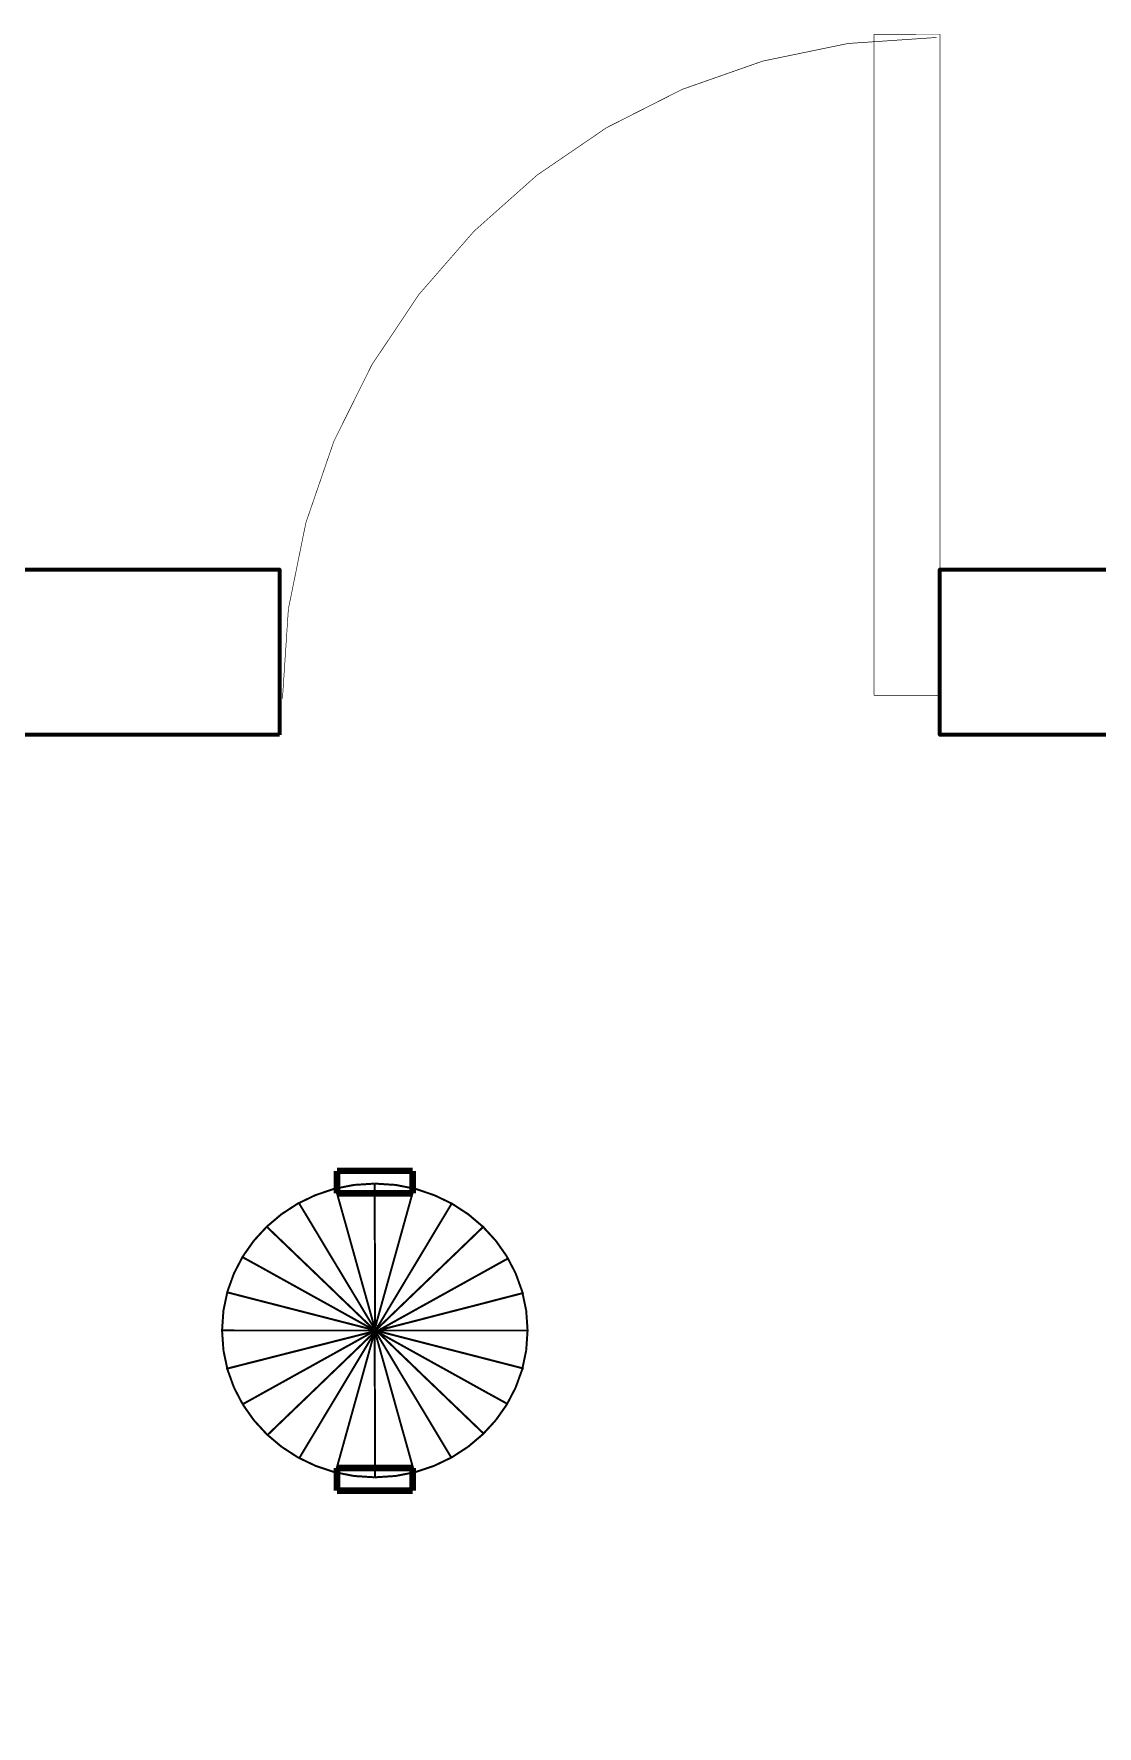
# Model space of a CAD drawing. Header units: metres. Extents: x -4.57 to 2.82, y -8.31 to 0.16.
# Drawn here: x -1.007 to 0.602, y -2.397 to 0.162 of the extents above; entities that cross this region are included whole.
import ezdxf

# ---------------------------------------------------------------- set-up
doc = ezdxf.new("R2010")
doc.units = ezdxf.units.M
doc.header["$LTSCALE"] = 10
doc.layers.get('0').update_dxf_attribs({"linetype": 'CONTINUOUS', "lineweight": 100})
for name, color, linetype, lineweight in [('doors', 1, 'CONTINUOUS', 100), ('furniture', 4, 'CONTINUOUS', 100), ('walls', 8, 'CONTINUOUS', 100)]:
    doc.layers.add(name, color=color, linetype=linetype, lineweight=lineweight)

# ---------------------------------------------------------------- blocks, each defined once
blk = doc.blocks.new('W-0-0')
at = {"color": 0, "const_width": 1}
for points in [[(408.3, 1000), (400, 1000)], [(400, 1000), (400, 916.7)], [(416.7, 1000), (408.3, 1000)], [(425, 1000), (416.7, 1000)], [(433.3, 1000), (425, 1000)], [(441.7, 1000), (433.3, 1000)], [(450, 1000), (441.7, 1000)], [(458.3, 1000), (450, 1000)], [(466.7, 1000), (458.3, 1000)], [(475, 1000), (466.7, 1000)], [(483.3, 1000), (475, 1000)], [(491.7, 1000), (483.3, 1000)], [(500, 1000), (491.7, 1000)], [(500, 916.7), (500, 1000)], [(360.7, 985.9), (231.8, 959.3)], [(495, 995), (360.7, 985.9)], [(495, 995), (495, 995)], [(231.8, 959.3), (109.6, 916.4)], [(109.6, 916.4), (-4.7, 858.5)], [(400, 916.7), (400, 833.3)], [(500, 833.3), (500, 916.7)], [(-4.7, 858.5), (-110, 786.6)], [(400, 833.3), (400, 750)], [(500, 750), (500, 833.3)], [(-110, 786.6), (-205, 702.1)], [(400, 750), (400, 666.7)], [(500, 666.7), (500, 750)], [(-205, 702.1), (-288.7, 606.1)], [(400, 666.7), (400, 583.3)], [(500, 583.3), (500, 666.7)], [(-288.7, 606.1), (-359.8, 499.7)], [(400, 583.3), (400, 500)], [(500, 500), (500, 583.3)], [(-359.8, 499.7), (-417.2, 384.2)], [(400, 500), (400, 416.7)], [(500, 416.7), (500, 500)], [(400, 416.7), (400, 333.3)], [(500, 333.3), (500, 416.7)], [(-417.2, 384.2), (-459.6, 260.8)], [(400, 333.3), (400, 250)], [(500, 250), (500, 333.3)], [(-459.6, 260.8), (-486, 130.7)], [(400, 250), (400, 166.7)], [(500, 166.7), (500, 250)], [(400, 166.7), (400, 83.3)], [(500, 83.3), (500, 166.7)], [(-486, 130.7), (-495, -5)], [(400, 83.3), (400, 0)], [(500, 0), (500, 83.3)], [(400, 0), (408.3, 0)], [(408.3, 0), (416.7, 0)], [(416.7, 0), (425, 0)], [(425, 0), (433.3, 0)], [(433.3, 0), (441.7, 0)], [(441.7, 0), (450, 0)], [(450, 0), (458.3, 0)], [(458.3, 0), (466.7, 0)], [(466.7, 0), (475, 0)], [(475, 0), (483.3, 0)], [(483.3, 0), (491.7, 0)], [(491.7, 0), (500, 0)], [(500, 0), (500, 0)], [(500, 0), (500, 0)], [(500, 0), (500, 0)]]:
    blk.add_lwpolyline(points, dxfattribs=at)
blk = doc.blocks.new('F-0-14')
at = {"color": 0}
for points, const_width in [([(-29.8, 228.2), (0.3, 230.3)], 3), ([(0.3, 230.3), (30.5, 228.2)], 3), ([(0.4, 230.3), (0.4, 230.3)], 3), ([(0.4, 230.3), (0.4, 211)], 3), ([(-111.8, 198.8), (-86.1, 212.2)], 3), ([(-86.1, 212.2), (-58.7, 222.1)], 3), ([(-58.7, 222.1), (-29.8, 228.2)], 3), ([(-56.5, 224.5), (-56.5, 224.5)], 3), ([(-56.5, 224.5), (-51.7, 205.8)], 3), ([(-51.7, 205.8), (-46.9, 187.1)], 3), ([(0.4, 211), (0.4, 191.6)], 3), ([(30.5, 228.2), (59.4, 222.1)], 3), ([(53.2, 205.8), (48.4, 187.1)], 3), ([(58, 224.5), (53.2, 205.8)], 3), ([(58, 224.5), (58, 224.5)], 3), ([(59.4, 222.1), (86.8, 212.2)], 3), ([(86.8, 212.2), (112.5, 198.8)], 3), ([(-156.7, 162.6), (-135.4, 182.2)], 3), ([(-135.4, 182.2), (-111.8, 198.8)], 3), ([(-108.4, 200.3), (-108.4, 200.3)], 3), ([(-108.4, 200.3), (-99.1, 183.5)], 3), ([(-99.1, 183.5), (-89.8, 166.8)], 3), ([(-46.9, 187.1), (-42, 168.4)], 3), ([(0.4, 191.6), (0.4, 172.3)], 3), ([(48.4, 187.1), (43.6, 168.5)], 3), ([(102.5, 183.6), (93.3, 166.8)], 3), ([(111.8, 200.4), (102.5, 183.6)], 3), ([(111.8, 200.4), (111.8, 200.4)], 3), ([(112.5, 198.8), (136.1, 182.2)], 3), ([(136.1, 182.2), (157.4, 162.6)], 3), ([(-175.5, 140.4), (-156.7, 162.6)], 3), ([(-144.4, 150.7), (-157.5, 164.3)], 3), ([(-89.8, 166.8), (-80.5, 150)], 3), ([(-42, 168.4), (-37.2, 149.8)], 3), ([(0.4, 172.3), (0.4, 152.9)], 3), ([(0.4, 152.9), (0.4, 133.6)], 3), ([(43.6, 168.5), (38.8, 149.8)], 3), ([(93.3, 166.8), (84, 150.1)], 3), ([(143.9, 150.8), (157.1, 164.5)], 3), ([(157.4, 162.6), (176.2, 140.4)], 3), ([(-191.5, 115.8), (-175.5, 140.4)], 3), ([(-131.2, 137), (-144.4, 150.7)], 3), ([(-118, 123.3), (-131.2, 137)], 3), ([(-80.5, 150), (-71.2, 133.3)], 3), ([(-71.2, 133.3), (-61.9, 116.5)], 3), ([(-37.2, 149.8), (-32.4, 131.1)], 3), ([(-32.4, 131.1), (-27.6, 112.4)], 3), ([(0.4, 133.6), (0.4, 114.2)], 3), ([(34, 131.1), (29.2, 112.4)], 3), ([(38.8, 149.8), (34, 131.1)], 3), ([(74.7, 133.3), (65.4, 116.6)], 3), ([(84, 150.1), (74.7, 133.3)], 3), ([(117.6, 123.4), (130.8, 137.1)], 3), ([(130.8, 137.1), (143.9, 150.8)], 3), ([(176.2, 140.4), (192.2, 115.8)], 3), ([(-204.3, 89.1), (-191.5, 115.8)], 3), ([(-192.9, 116.2), (-192.9, 116.2)], 3), ([(-192.9, 116.2), (-176.8, 106.6)], 3), ([(-176.8, 106.6), (-160.7, 96.9)], 3), ([(-104.9, 109.6), (-118, 123.3)], 3), ([(-91.7, 95.9), (-104.9, 109.6)], 3), ([(-61.9, 116.5), (-52.6, 99.7)], 3), ([(-27.6, 112.4), (-22.8, 93.7)], 3), ([(0.4, 114.2), (0.4, 94.9)], 3), ([(29.2, 112.4), (24.4, 93.7)], 3), ([(65.4, 116.6), (56.1, 99.8)], 3), ([(91.3, 96), (104.5, 109.7)], 3), ([(104.5, 109.7), (117.6, 123.4)], 3), ([(177.4, 105.7), (161.3, 96)], 3), ([(193.5, 115.4), (177.4, 105.7)], 3), ([(192.2, 115.8), (205, 89.1)], 3), ([(193.5, 115.4), (193.5, 115.4)], 3), ([(-213.9, 60.6), (-204.3, 89.1)], 3), ([(-160.7, 96.9), (-144.6, 87.2)], 3), ([(-144.6, 87.2), (-128.5, 77.6)], 3), ([(-128.5, 77.6), (-112.4, 67.9)], 3), ([(-78.6, 82.3), (-91.7, 95.9)], 3), ([(-65.4, 68.6), (-78.6, 82.3)], 3), ([(-52.6, 99.7), (-43.3, 83)], 3), ([(-43.3, 83), (-34, 66.2)], 3), ([(-22.8, 93.7), (-17.9, 75)], 3), ([(0.4, 94.9), (0.4, 75.5)], 3), ([(0.4, 75.5), (0.4, 56.2)], 3), ([(24.4, 93.7), (19.6, 75)], 3), ([(46.8, 83), (37.5, 66.3)], 3), ([(56.1, 99.8), (46.8, 83)], 3), ([(65.1, 68.6), (78.2, 82.3)], 3), ([(78.2, 82.3), (91.3, 96)], 3), ([(129.1, 76.7), (113, 67)], 3), ([(145.2, 86.4), (129.1, 76.7)], 3), ([(161.3, 96), (145.2, 86.4)], 3), ([(205, 89.1), (214.6, 60.6)], 3), ([(-241.1, 56.5), (-241.1, 56.5)], 10), ([(-241.1, 56.5), (-238.3, 56.5)], 10), ([(-241.1, 47), (-241.1, 56.5)], 10), ([(-241.1, 56.5), (-241.1, 56.5)], 10), ([(-241.1, 56.5), (-241.1, 56.5)], 10), ([(-241.1, 37.4), (-241.1, 47)], 10), ([(-238.3, 56.5), (-235.4, 56.5)], 10), ([(-235.4, 56.5), (-232.6, 56.5)], 10), ([(-232.6, 56.5), (-229.7, 56.5)], 10), ([(-229.7, 56.5), (-226.9, 56.5)], 10), ([(-226.9, 56.5), (-224, 56.5)], 10), ([(-224, 56.5), (-221.2, 56.5)], 10), ([(-221.2, 56.5), (-218.3, 56.5)], 10), ([(-218.3, 56.5), (-215.5, 56.5)], 10), ([(-219.8, 30.5), (-213.9, 60.6)], 3), ([(-215.5, 56.5), (-212.6, 56.5)], 10), ([(-212.6, 56.5), (-209.8, 56.5)], 10), ([(-214.2, 58.1), (-214.2, 58.1)], 3), ([(-214.2, 58.1), (-196.3, 53.1)], 3), ([(-209.8, 56.5), (-206.9, 56.5)], 10), ([(-206.9, 56.5), (-206.9, 47)], 10), ([(-206.9, 47), (-206.9, 37.4)], 10), ([(-196.3, 53.1), (-178.3, 48.1)], 3), ([(-112.4, 67.9), (-96.3, 58.2)], 3), ([(-96.3, 58.2), (-80.2, 48.5)], 3), ([(-52.3, 54.9), (-65.4, 68.6)], 3), ([(-39.1, 41.2), (-52.3, 54.9)], 3), ([(-34, 66.2), (-24.7, 49.5)], 3), ([(-17.9, 75), (-13.1, 56.3)], 3), ([(-13.1, 56.3), (-8.3, 37.6)], 3), ([(0.4, 56.2), (0.4, 36.8)], 3), ([(14.8, 56.3), (10, 37.6)], 3), ([(19.6, 75), (14.8, 56.3)], 3), ([(37.5, 66.3), (28.2, 49.5)], 3), ([(38.8, 41.3), (51.9, 55)], 3), ([(51.9, 55), (65.1, 68.6)], 3), ([(96.9, 57.3), (80.8, 47.6)], 3), ([(113, 67), (96.9, 57.3)], 3), ([(198.9, 54.4), (180.9, 49.4)], 3), ([(216.9, 59.4), (198.9, 54.4)], 3), ([(208.5, 56.5), (208.5, 56.5)], 10), ([(208.5, 56.5), (211.4, 56.5)], 10), ([(208.5, 47), (208.5, 56.5)], 10), ([(208.5, 56.5), (208.5, 56.5)], 10), ([(208.5, 56.5), (208.5, 56.5)], 10), ([(208.5, 37.4), (208.5, 47)], 10), ([(211.4, 56.5), (214.2, 56.5)], 10), ([(214.2, 56.5), (217.1, 56.5)], 10), ([(217.1, 56.5), (219.9, 56.5)], 10), ([(214.6, 60.6), (220.5, 30.5)], 3), ([(219.9, 56.5), (222.8, 56.5)], 10), ([(216.9, 59.4), (216.9, 59.4)], 3), ([(222.8, 56.5), (225.6, 56.5)], 10), ([(225.6, 56.5), (228.5, 56.5)], 10), ([(228.5, 56.5), (231.3, 56.5)], 10), ([(231.3, 56.5), (234.2, 56.5)], 10), ([(234.2, 56.5), (237, 56.5)], 10), ([(237, 56.5), (239.9, 56.5)], 10), ([(239.9, 56.5), (242.7, 56.5)], 10), ([(242.7, 56.5), (242.7, 47)], 10), ([(242.7, 47), (242.7, 37.4)], 10), ([(-241.1, 27.8), (-241.1, 37.4)], 10), ([(-241.1, 18.3), (-241.1, 27.8)], 10), ([(-221.8, -0.8), (-219.8, 30.5)], 3), ([(-206.9, 37.4), (-206.9, 27.8)], 10), ([(-206.9, 27.8), (-206.9, 18.3)], 10), ([(-178.3, 48.1), (-160.3, 43.1)], 3), ([(-160.3, 43.1), (-142.4, 38.1)], 3), ([(-142.4, 38.1), (-124.4, 33.1)], 3), ([(-124.4, 33.1), (-106.4, 28.1)], 3), ([(-106.4, 28.1), (-88.5, 23.1)], 3), ([(-80.2, 48.5), (-64.1, 38.9)], 3), ([(-64.1, 38.9), (-48, 29.2)], 3), ([(-48, 29.2), (-31.9, 19.5)], 3), ([(-26, 27.6), (-39.1, 41.2)], 3), ([(-12.8, 13.9), (-26, 27.6)], 3), ([(-24.7, 49.5), (-15.4, 32.7)], 3), ([(-15.4, 32.7), (-6, 16)], 3), ([(-8.3, 37.6), (-3.5, 18.9)], 3), ([(0.4, 36.8), (0.4, 17.5)], 3), ([(10, 37.6), (5.2, 18.9)], 3), ([(18.9, 32.7), (9.6, 16)], 3), ([(12.5, 13.9), (25.6, 27.6)], 3), ([(28.2, 49.5), (18.9, 32.7)], 3), ([(25.6, 27.6), (38.8, 41.3)], 3), ([(48.6, 28.3), (32.5, 18.6)], 3), ([(64.7, 37.9), (48.6, 28.3)], 3), ([(80.8, 47.6), (64.7, 37.9)], 3), ([(91.1, 24.3), (73.2, 19.3)], 3), ([(109.1, 29.3), (91.1, 24.3)], 3), ([(127.1, 34.3), (109.1, 29.3)], 3), ([(145, 39.3), (127.1, 34.3)], 3), ([(163, 44.4), (145, 39.3)], 3), ([(180.9, 49.4), (163, 44.4)], 3), ([(208.5, 27.8), (208.5, 37.4)], 10), ([(208.5, 18.3), (208.5, 27.8)], 10), ([(220.5, 30.5), (222.5, -0.8)], 3), ([(242.7, 37.4), (242.7, 27.8)], 10), ([(242.7, 27.8), (242.7, 18.3)], 10), ([(-241.1, 8.7), (-241.1, 18.3)], 10), ([(-241.1, -0.8), (-241.1, 8.7)], 10), ([(-241.1, -10.4), (-241.1, -0.8)], 10), ([(-219.8, -32.2), (-221.8, -0.8)], 3), ([(-203.2, -0.9), (-221.8, -0.9)], 3), ([(-206.9, 18.3), (-206.9, 8.7)], 10), ([(-206.9, 8.7), (-206.9, -0.8)], 10), ([(-206.9, -0.8), (-206.9, -10.4)], 10), ([(-184.6, -0.9), (-203.2, -0.9)], 3), ([(-166, -0.9), (-184.6, -0.9)], 3), ([(-147.4, -0.9), (-166, -0.9)], 3), ([(-128.8, -0.8), (-147.4, -0.9)], 3), ([(-110.2, -0.8), (-128.8, -0.8)], 3), ([(-91.6, -0.8), (-110.2, -0.8)], 3), ([(-73, -0.8), (-91.6, -0.8)], 3), ([(-88.5, 23.1), (-70.5, 18.1)], 3), ([(-54.4, -0.8), (-73, -0.8)], 3), ([(-70.5, 18.1), (-52.5, 13.1)], 3), ([(-35.8, -0.8), (-54.4, -0.8)], 3), ([(-52.5, 13.1), (-34.6, 8.1)], 3), ([(-17.3, -0.8), (-35.8, -0.8)], 3), ([(-34.6, 8.1), (-16.6, 3.1)], 3), ([(-31.9, 19.5), (-15.8, 9.9)], 3), ([(1.3, -0.8), (-17.3, -0.8)], 3), ([(-16.6, 3.1), (1.3, -1.9)], 3), ([(1.3, 0.2), (-16.6, -4.8)], 3), ([(-15.8, 9.9), (0.3, 0.2)], 3), ([(0.3, 0.2), (-15.8, -9.5)], 3), ([(0.3, 0.2), (-12.8, 13.9)], 3), ([(-11.8, -13.5), (1.3, 0.2)], 3), ([(0.3, -0.8), (-8.9, -17.6)], 3), ([(-7.9, 0), (-7.8, 1)], 1), ([(-7.8, -1), (-7.9, 0)], 1), ([(-7.8, 1), (-7.6, 2)], 1), ([(-7.6, 2), (-7.3, 3)], 1), ([(-7.3, 3), (-6.9, 3.9)], 1), ([(-6, 16), (3.3, -0.8)], 3), ([(-6.9, 3.9), (-6.3, 4.7)], 1), ([(-6.3, 4.7), (-5.7, 5.4)], 1), ([(-5.7, 5.4), (-5, 6.1)], 1), ([(0.3, 0.2), (-4.5, -18.5)], 3), ([(-5, 6.1), (-4.2, 6.7)], 1), ([(-3.5, 18.9), (1.3, 0.2)], 3), ([(-4.2, 6.7), (-3.3, 7.1)], 1), ([(-3.3, 7.1), (-2.4, 7.4)], 1), ([(-2.4, 7.4), (-1.5, 7.6)], 1), ([(-0.7, 0.2), (12.5, 13.9)], 3), ([(-0.7, 0.2), (-0.7, 0.2)], 3), ([(17.9, -0.9), (-0.7, -0.9)], 3), ([(-1.5, 7.6), (-0.5, 7.7)], 1), ([(5.2, 18.9), (0.3, 0.2)], 3), ([(0.4, 17.5), (0.3, -1.9)], 3), ([(9.6, 16), (0.3, -0.8)], 3), ([(16.4, 8.9), (0.3, -0.8)], 3), ([(0.3, 0.2), (0.3, 0.2)], 3), ([(0.3, 0.2), (0.3, 0.2)], 3), ([(0.3, 0.2), (9.6, -16.6)], 3), ([(0.3, 0.2), (0.3, 0.2)], 3), ([(0.3, 0.2), (0.3, 0.2)], 3), ([(0.3, -0.8), (0.3, -0.8)], 3), ([(0.4, 0.2), (0.4, 0.2)], 3), ([(0.4, 0.2), (0.4, -19.2)], 3), ([(-0.5, 7.7), (0.5, 7.6)], 1), ([(19.3, 4.2), (1.3, -0.8)], 3), ([(14.5, -13.5), (1.3, 0.2)], 3), ([(1.3, 0.2), (1.3, 0.2)], 3), ([(1.3, 0.2), (17.5, -9.5)], 3), ([(1.3, 0.2), (1.3, 0.2)], 3), ([(1.3, -0.8), (1.3, -0.8)], 3), ([(1.3, -0.8), (1.3, -0.8)], 3), ([(1.3, -0.8), (19.3, -5.8)], 3), ([(1.3, -0.8), (1.3, -0.8)], 3), ([(1.3, -0.8), (6.1, -19.5)], 3), ([(0.5, 7.6), (1.5, 7.4)], 1), ([(1.5, 7.4), (2.4, 7.1)], 1), ([(2.4, 7.1), (3.3, 6.7)], 1), ([(3.3, 6.7), (4.1, 6.1)], 1), ([(4.1, 6.1), (4.8, 5.4)], 1), ([(4.8, 5.4), (5.4, 4.7)], 1), ([(5.4, 4.7), (5.9, 3.9)], 1), ([(5.9, 3.9), (6.4, 3)], 1), ([(6.4, 3), (6.7, 2)], 1), ([(6.7, 2), (6.9, 1)], 1), ([(6.9, 1), (6.9, 0)], 1), ([(6.9, 0), (6.9, -1)], 1), ([(32.5, 18.6), (16.4, 8.9)], 3), ([(36.5, -0.9), (17.9, -0.9)], 3), ([(37.3, 9.2), (19.3, 4.2)], 3), ([(55.1, -0.9), (36.5, -0.9)], 3), ([(55.2, 14.3), (37.3, 9.2)], 3), ([(73.7, -0.9), (55.1, -0.9)], 3), ([(73.2, 19.3), (55.2, 14.3)], 3), ([(92.3, -0.8), (73.7, -0.9)], 3), ([(110.9, -0.8), (92.3, -0.8)], 3), ([(129.5, -0.8), (110.9, -0.8)], 3), ([(148.1, -0.8), (129.5, -0.8)], 3), ([(166.7, -0.8), (148.1, -0.8)], 3), ([(185.3, -0.8), (166.7, -0.8)], 3), ([(203.9, -0.8), (185.3, -0.8)], 3), ([(222.5, -0.8), (203.9, -0.8)], 3), ([(208.5, 8.7), (208.5, 18.3)], 10), ([(208.5, -0.8), (208.5, 8.7)], 10), ([(208.5, -10.4), (208.5, -0.8)], 10), ([(222.5, -0.8), (220.5, -32.2)], 3), ([(222.5, -0.8), (222.5, -0.8)], 3), ([(242.7, 18.3), (242.7, 8.7)], 10), ([(242.7, 8.7), (242.7, -0.8)], 10), ([(242.7, -0.8), (242.7, -10.4)], 10), ([(-241.1, -20), (-241.1, -10.4)], 10), ([(-241.1, -29.5), (-241.1, -20)], 10), ([(-241.1, -39.1), (-241.1, -29.5)], 10), ([(-206.9, -10.4), (-206.9, -20)], 10), ([(-206.9, -20), (-206.9, -29.5)], 10), ([(-206.9, -29.5), (-206.9, -39.1)], 10), ([(-88.5, -24.9), (-106.4, -29.9)], 3), ([(-70.5, -19.9), (-88.5, -24.9)], 3), ([(-52.5, -14.8), (-70.5, -19.9)], 3), ([(-34.6, -9.8), (-52.5, -14.8)], 3), ([(-31.9, -19.2), (-48, -28.8)], 3), ([(-16.6, -4.8), (-34.6, -9.8)], 3), ([(-15.8, -9.5), (-31.9, -19.2)], 3), ([(-24.9, -27.2), (-11.8, -13.5)], 3), ([(-8.9, -17.6), (-18.2, -34.3)], 3), ([(-4.5, -18.5), (-9.3, -37.2)], 3), ([(-7.6, -2), (-7.8, -1)], 1), ([(-7.3, -3), (-7.6, -2)], 1), ([(-6.9, -3.9), (-7.3, -3)], 1), ([(-6.3, -4.7), (-6.9, -3.9)], 1), ([(-5.7, -5.4), (-6.3, -4.7)], 1), ([(-5, -6.1), (-5.7, -5.4)], 1), ([(-4.2, -6.7), (-5, -6.1)], 1), ([(-3.3, -7.1), (-4.2, -6.7)], 1), ([(-2.4, -7.4), (-3.3, -7.1)], 1), ([(-1.5, -7.6), (-2.4, -7.4)], 1), ([(-0.5, -7.7), (-1.5, -7.6)], 1), ([(0.4, -19.2), (0.4, -38.5)], 3), ([(0.5, -7.6), (-0.5, -7.7)], 1), ([(-0.5, -7.7), (-0.5, -7.7)], 1), ([(-0.5, -7.7), (-0.5, -7.7)], 1), ([(-0.5, -7.7), (-0.5, -7.7)], 1), ([(-0.5, -7.7), (-0.5, -7.7)], 1), ([(-0.5, -7.7), (-0.5, -7.7)], 1), ([(-0.5, -7.7), (-0.5, -7.7)], 1), ([(-0.5, -7.7), (-0.5, -7.7)], 1), ([(-0.5, -7.7), (-0.5, -7.7)], 1), ([(-0.5, -7.7), (-0.5, -7.7)], 1), ([(-0.5, -7.7), (-0.5, -7.7)], 1), ([(-0.5, -7.7), (-0.5, -7.7)], 1), ([(-0.5, -7.7), (-0.5, -7.7)], 1), ([(-0.5, -7.7), (-0.5, -7.7)], 1), ([(-0.5, -7.7), (-0.5, -7.7)], 1), ([(-0.5, -7.7), (-0.5, -7.7)], 1), ([(1.5, -7.4), (0.5, -7.6)], 1), ([(2.4, -7.1), (1.5, -7.4)], 1), ([(3.3, -6.7), (2.4, -7.1)], 1), ([(4.1, -6.1), (3.3, -6.7)], 1), ([(4.8, -5.4), (4.1, -6.1)], 1), ([(5.4, -4.7), (4.8, -5.4)], 1), ([(6.1, -19.5), (10.9, -38.3)], 3), ([(5.9, -3.9), (5.4, -4.7)], 1), ([(6.4, -3), (5.9, -3.9)], 1), ([(6.7, -2), (6.4, -3)], 1), ([(6.9, -1), (6.7, -2)], 1), ([(9.6, -16.6), (19, -33.3)], 3), ([(27.7, -27.2), (14.5, -13.5)], 3), ([(17.5, -9.5), (33.6, -19.1)], 3), ([(19.3, -5.8), (37.3, -10.8)], 3), ([(33.6, -19.1), (49.7, -28.8)], 3), ([(37.3, -10.8), (55.2, -15.8)], 3), ([(55.2, -15.8), (73.2, -20.8)], 3), ([(73.2, -20.8), (91.2, -25.8)], 3), ([(91.2, -25.8), (109.1, -30.8)], 3), ([(208.5, -20), (208.5, -10.4)], 10), ([(208.5, -29.5), (208.5, -20)], 10), ([(208.5, -39.1), (208.5, -29.5)], 10), ([(242.7, -10.4), (242.7, -20)], 10), ([(242.7, -20), (242.7, -29.5)], 10), ([(242.7, -29.5), (242.7, -39.1)], 10), ([(-241.1, -48.6), (-241.1, -39.1)], 10), ([(-241.1, -58.2), (-241.1, -48.6)], 10), ([(-213.9, -62.3), (-219.8, -32.2)], 3), ([(-206.9, -39.1), (-206.9, -48.6)], 10), ([(-206.9, -48.6), (-206.9, -58.2)], 10), ([(-178.3, -50), (-196.2, -55)], 3), ([(-160.3, -44.9), (-178.3, -50)], 3), ([(-142.3, -39.9), (-160.3, -44.9)], 3), ([(-124.4, -34.9), (-142.3, -39.9)], 3), ([(-106.4, -29.9), (-124.4, -34.9)], 3), ([(-80.2, -48.2), (-96.3, -57.9)], 3), ([(-64.1, -38.5), (-80.2, -48.2)], 3), ([(-48, -28.8), (-64.1, -38.5)], 3), ([(-51.2, -54.6), (-38.1, -40.9)], 3), ([(-38.1, -40.9), (-24.9, -27.2)], 3), ([(-27.5, -51.1), (-36.8, -67.8)], 3), ([(-18.2, -34.3), (-27.5, -51.1)], 3), ([(-9.3, -37.2), (-14.1, -55.9)], 3), ([(0.4, -38.5), (0.4, -57.9)], 3), ([(10.9, -38.3), (15.6, -57.1)], 3), ([(19, -33.3), (28.3, -50.1)], 3), ([(40.8, -40.8), (27.7, -27.2)], 3), ([(28.3, -50.1), (37.6, -66.8)], 3), ([(54, -54.5), (40.8, -40.8)], 3), ([(49.7, -28.8), (65.8, -38.5)], 3), ([(65.8, -38.5), (81.9, -48.1)], 3), ([(81.9, -48.1), (98, -57.8)], 3), ([(109.1, -30.8), (127.1, -35.8)], 3), ([(127.1, -35.8), (145.1, -40.8)], 3), ([(145.1, -40.8), (163, -45.8)], 3), ([(163, -45.8), (181, -50.8)], 3), ([(181, -50.8), (198.9, -55.8)], 3), ([(208.5, -48.6), (208.5, -39.1)], 10), ([(208.5, -58.2), (208.5, -48.6)], 10), ([(220.5, -32.2), (214.6, -62.3)], 3), ([(242.7, -39.1), (242.7, -48.6)], 10), ([(242.7, -48.6), (242.7, -58.2)], 10), ([(-238.3, -58.2), (-241.1, -58.2)], 10), ([(-235.4, -58.2), (-238.3, -58.2)], 10), ([(-232.6, -58.2), (-235.4, -58.2)], 10), ([(-229.7, -58.2), (-232.6, -58.2)], 10), ([(-226.9, -58.2), (-229.7, -58.2)], 10), ([(-224, -58.2), (-226.9, -58.2)], 10), ([(-221.2, -58.2), (-224, -58.2)], 10), ([(-218.3, -58.2), (-221.2, -58.2)], 10), ([(-215.5, -58.2), (-218.3, -58.2)], 10), ([(-212.6, -58.2), (-215.5, -58.2)], 10), ([(-209.8, -58.2), (-212.6, -58.2)], 10), ([(-196.2, -55), (-214.2, -60)], 3), ([(-204.3, -90.8), (-213.9, -62.3)], 3), ([(-206.9, -58.2), (-209.8, -58.2)], 10), ([(-128.5, -77.3), (-144.6, -86.9)], 3), ([(-112.4, -67.6), (-128.5, -77.3)], 3), ([(-96.3, -57.9), (-112.4, -67.6)], 3), ([(-77.5, -81.9), (-64.4, -68.2)], 3), ([(-64.4, -68.2), (-51.2, -54.6)], 3), ([(-36.8, -67.8), (-46.1, -84.6)], 3), ([(-18.9, -74.6), (-23.7, -93.3)], 3), ([(-14.1, -55.9), (-18.9, -74.6)], 3), ([(0.4, -57.9), (0.4, -77.2)], 3), ([(0.4, -77.2), (0.4, -96.6)], 3), ([(15.6, -57.1), (20.4, -75.8)], 3), ([(20.4, -75.8), (25.1, -94.6)], 3), ([(37.6, -66.8), (46.9, -83.6)], 3), ([(67.1, -68.2), (54, -54.5)], 3), ([(80.3, -81.9), (67.1, -68.2)], 3), ([(98, -57.8), (114.1, -67.5)], 3), ([(114.1, -67.5), (130.2, -77.2)], 3), ([(130.2, -77.2), (146.3, -86.8)], 3), ([(198.9, -55.8), (216.9, -60.8)], 3), ([(211.4, -58.2), (208.5, -58.2)], 10), ([(214.6, -62.3), (205, -90.8)], 3), ([(214.2, -58.2), (211.4, -58.2)], 10), ([(217.1, -58.2), (214.2, -58.2)], 10), ([(219.9, -58.2), (217.1, -58.2)], 10), ([(222.8, -58.2), (219.9, -58.2)], 10), ([(225.6, -58.2), (222.8, -58.2)], 10), ([(228.5, -58.2), (225.6, -58.2)], 10), ([(231.3, -58.2), (228.5, -58.2)], 10), ([(234.2, -58.2), (231.3, -58.2)], 10), ([(237, -58.2), (234.2, -58.2)], 10), ([(239.9, -58.2), (237, -58.2)], 10), ([(242.7, -58.2), (239.9, -58.2)], 10), ([(-191.5, -117.5), (-204.3, -90.8)], 3), ([(-160.7, -96.6), (-176.8, -106.3)], 3), ([(-144.6, -86.9), (-160.7, -96.6)], 3), ([(-103.8, -109.3), (-90.7, -95.6)], 3), ([(-90.7, -95.6), (-77.5, -81.9)], 3), ([(-55.4, -101.4), (-64.7, -118.1)], 3), ([(-46.1, -84.6), (-55.4, -101.4)], 3), ([(-23.7, -93.3), (-28.5, -112)], 3), ([(0.4, -96.6), (0.4, -115.9)], 3), ([(25.1, -94.6), (29.9, -113.3)], 3), ([(46.9, -83.6), (56.2, -100.3)], 3), ([(56.2, -100.3), (65.5, -117.1)], 3), ([(93.4, -95.5), (80.3, -81.9)], 3), ([(106.6, -109.2), (93.4, -95.5)], 3), ([(146.3, -86.8), (162.4, -96.5)], 3), ([(162.4, -96.5), (178.5, -106.2)], 3), ([(205, -90.8), (192.2, -117.5)], 3), ([(-176.8, -106.3), (-192.9, -116)], 3), ([(-175.5, -142.1), (-191.5, -117.5)], 3), ([(-130.1, -136.7), (-116.9, -123)], 3), ([(-116.9, -123), (-103.8, -109.3)], 3), ([(-64.7, -118.1), (-74, -134.9)], 3), ([(-28.5, -112), (-33.3, -130.7)], 3), ([(0.4, -115.9), (0.4, -135.3)], 3), ([(29.9, -113.3), (34.6, -132.1)], 3), ([(65.5, -117.1), (74.8, -133.8)], 3), ([(119.7, -122.9), (106.6, -109.2)], 3), ([(132.9, -136.6), (119.7, -122.9)], 3), ([(192.2, -117.5), (176.2, -142.1)], 3), ([(178.5, -106.2), (194.6, -115.8)], 3), ([(-156.7, -164.3), (-175.5, -142.1)], 3), ([(-156.4, -164.1), (-143.2, -150.4)], 3), ([(-143.2, -150.4), (-130.1, -136.7)], 3), ([(-83.3, -151.7), (-92.6, -168.4)], 3), ([(-74, -134.9), (-83.3, -151.7)], 3), ([(-38.1, -149.4), (-42.9, -168.1)], 3), ([(-33.3, -130.7), (-38.1, -149.4)], 3), ([(0.4, -135.3), (0.4, -154.6)], 3), ([(0.4, -154.6), (0.4, -174)], 3), ([(34.6, -132.1), (39.4, -150.8)], 3), ([(39.4, -150.8), (44.2, -169.6)], 3), ([(74.8, -133.8), (84.1, -150.6)], 3), ([(84.1, -150.6), (93.4, -167.4)], 3), ([(146, -150.3), (132.9, -136.6)], 3), ([(159.2, -163.9), (146, -150.3)], 3), ([(176.2, -142.1), (157.4, -164.3)], 3), ([(-135.4, -183.9), (-156.7, -164.3)], 3), ([(-156.4, -164.1), (-156.4, -164.1)], 3), ([(-92.6, -168.4), (-101.9, -185.2)], 3), ([(-42.9, -168.1), (-47.7, -186.7)], 3), ([(0.4, -174), (0.4, -193.3)], 3), ([(44.2, -169.6), (48.9, -188.3)], 3), ([(93.4, -167.4), (102.7, -184.1)], 3), ([(157.4, -164.3), (136.1, -183.9)], 3), ([(159.2, -163.9), (159.2, -163.9)], 3), ([(-111.8, -200.5), (-135.4, -183.9)], 3), ([(-86.1, -213.9), (-111.8, -200.5)], 3), ([(-101.9, -185.2), (-111.1, -202)], 3), ([(-52.5, -205.4), (-57.3, -224.1)], 3), ([(-47.7, -186.7), (-52.5, -205.4)], 3), ([(0.4, -193.3), (0.4, -212.7)], 3), ([(48.9, -188.3), (53.7, -207.1)], 3), ([(112.5, -200.5), (86.8, -213.9)], 3), ([(102.7, -184.1), (112, -200.9)], 3), ([(136.1, -183.9), (112.5, -200.5)], 3), ([(-58.7, -223.8), (-86.1, -213.9)], 3), ([(-29.8, -229.9), (-58.7, -223.8)], 3), ([(0.3, -232), (-29.8, -229.9)], 3), ([(0.4, -212.7), (0.3, -232)], 3), ([(30.5, -229.9), (0.3, -232)], 3), ([(59.4, -223.8), (30.5, -229.9)], 3), ([(53.7, -207.1), (58.4, -225.9)], 3), ([(86.8, -213.9), (59.4, -223.8)], 3), ([(0.3, -232), (0.3, -232)], 3), ([(0.3, -232), (0.3, -232)], 3), ([(0.3, -232), (0.3, -232)], 3), ([(0.3, -232), (0.3, -232)], 3), ([(0.3, -232), (0.3, -232)], 3), ([(0.3, -232), (0.3, -232)], 3), ([(0.3, -232), (0.3, -232)], 3), ([(0.3, -232), (0.3, -232)], 3), ([(0.3, -232), (0.3, -232)], 3), ([(0.3, -232), (0.3, -232)], 3), ([(0.3, -232), (0.3, -232)], 3), ([(0.3, -232), (0.3, -232)], 3), ([(0.3, -232), (0.3, -232)], 3), ([(0.3, -232), (0.3, -232)], 3), ([(0.3, -232), (0.3, -232)], 3)]:
    blk.add_lwpolyline(points, dxfattribs=dict(at, const_width=const_width))

msp = doc.modelspace()

# ---------------------------------------------------------------- linework, layer by layer
at = {"layer": 'walls'}
for points in [[(-0.635, -0.898), (-4.315, -0.898), (-4.315, -4.707), (-4.565, -4.707), (-4.565, -0.648), (-0.635, -0.648)], [(2.614, -1.345), (2.82, -1.345), (2.82, -7.403), (2.638, -7.403), (2.638, -8.307), (2.388, -8.307), (2.388, -7.153), (2.57, -7.153), (2.57, -1.595), (2.364, -1.595), (2.364, -0.898), (0.364, -0.898), (0.364, -0.648), (2.614, -0.648)]]:
    msp.add_lwpolyline(points, close=True, dxfattribs=at)

# ---------------------------------------------------------------- block references
at = {"layer": 'doors', "xscale": 0.001, "yscale": 0.001, "rotation": 0.0004288561310875}
msp.add_blockref('W-0-0', (-0.1354, -0.8381), dxfattribs=at)
at = {"layer": 'furniture', "xscale": 0.001, "yscale": 0.001, "rotation": -90}
msp.add_blockref('F-0-14', (-0.4898, -1.7986), dxfattribs=at)

doc.saveas('drawing.dxf')
